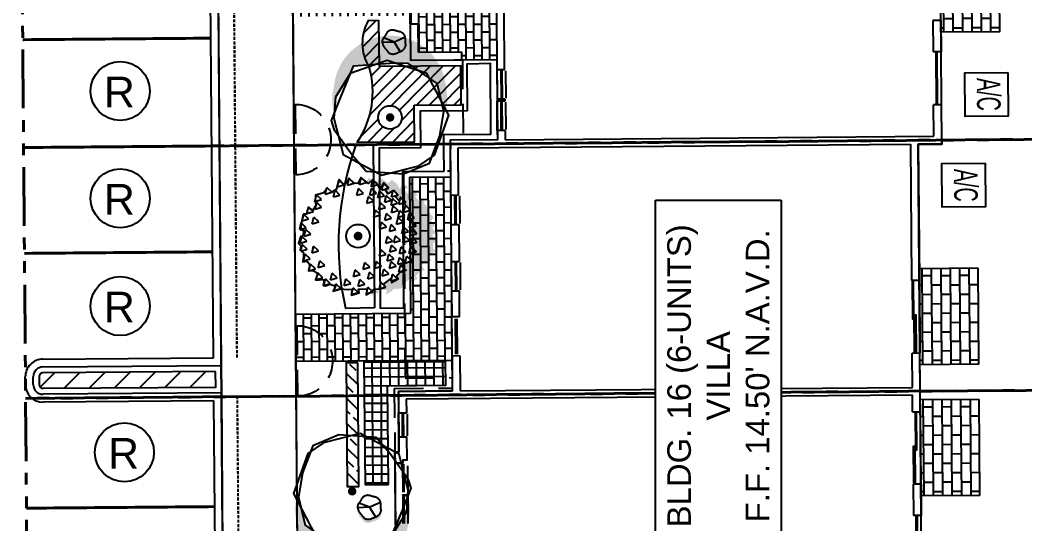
# Model space of a CAD drawing. Header units: feet. Extents: x 919634 to 928945, y 707022 to 708026.
# Drawn here: x 920832.8 to 920918.2, y 707384.3 to 707427.2 of the extents above; entities that cross this region are included whole.
import ezdxf
from ezdxf.enums import TextEntityAlignment as Align

# ---------------------------------------------------------------- set-up
doc = ezdxf.new("R2010")
doc.units = ezdxf.units.FT
doc.header["$LTSCALE"] = 20
doc.header["$MEASUREMENT"] = 0
for name, pattern in [('HIDDEN2', [0.1875, 0.125, -0.0625]), ('Site Plan$0$HIDDEN2', [0.1875, 0.125, -0.0625]), ('Site Plan$0$PHANTOM2', [1.25, 0.625, -0.125, 0.125, -0.125, 0.125, -0.125])]:
    doc.linetypes.add(name, pattern=pattern)
for name, color, linetype in [('-u-site-utility clear zone', 252, 'HIDDEN2'), ('-u-site-xref', 7, 'Continuous'), ('L-002', 15, 'Continuous'), ('LP-ANNO-LABL-SHRB', 2, 'Continuous'), ('LP-PATT-GRND', 251, 'Continuous'), ('Site Plan$0$-u-site-bldg ID', 7, 'Continuous'), ('Site Plan$0$-u-site-bldg_interior', 252, 'Continuous'), ('Site Plan$0$-u-site-fence', 4, 'Site Plan$0$FENCELINE1'), ('Site Plan$0$-u-site-parking_overhang', 252, 'Site Plan$0$HIDDEN2'), ('Site Plan$0$A-HVAC-EXT', 253, 'Continuous'), ('Site Plan$0$SP-BLDG-ROOF ABOVE', 4, 'Site Plan$0$HIDDEN2'), ('Site Plan$0$SP-LOT PAVERS', 254, 'Continuous'), ('Site Plan$0$SP-PARKING DESIGNATION', 254, 'Continuous'), ('x-Villa6-LP Block$0$L-002', 253, 'Continuous'), ('x-Villa6-LP Block$0$LK-SHRB-013M', 253, 'Continuous'), ('x-Villa6-LP Block$0$LK-SHRB-035M', 253, 'Continuous'), ('x-Villa6-LP Block$0$LK-SHRB-TRNK', 253, 'Continuous'), ('x-Villa6-LP Block$0$LK-TREE-013M', 253, 'Continuous'), ('x-Villa6-LP Block$0$LK-TREE-025M', 253, 'Continuous'), ('x-Villa6-LP Block$0$LK-TREE-050M', 253, 'Continuous'), ('x-Villa6-LP Block$0$LK-TREE-TRNK', 253, 'Continuous'), ('x-Villa6-LP Block$0$LP-PATT-SHAR', 253, 'Continuous'), ('x-Villa6-LP Block$0$LP-SHAR-BRDR-CONT', 253, 'Continuous'), ('x-Villa6-LP Block$0$LP-SHRB', 253, 'Continuous'), ('x-Villa6-LP Block$0$LP-TREE', 253, 'Continuous')]:
    doc.layers.add(name, color=color, linetype=linetype)
for name, color, linetype, lineweight in [('Site Plan$0$SP-CURB', 3, 'Continuous', 25), ('Site Plan$0$SP-LOT LINES', 252, 'Site Plan$0$PHANTOM2', 40), ('Site Plan$0$SP-PARKING-STRIPE', 252, 'Continuous', 25), ('Site Plan$0$SP-SIDEWALK', 2, 'Continuous', 25), ('SP-BUILDING-FOOTPRINT', 1, 'Continuous', 25)]:
    doc.layers.add(name, color=color, linetype=linetype, lineweight=lineweight)
for name, color, linetype, plot in [('x-Villa6-LP Block$0$LK-SHRB-SHAD', 253, 'Continuous', False), ('x-Villa6-LP Block$0$LK-TREE-SHAD', 253, 'Continuous', False), ('x-Villa6-LP Block$0$LK-TREE-SHAD-SM30', 253, 'Continuous', False), ('x-Villa6-LP Block$0$LK-TREE-SHAD-SM40', 253, 'Continuous', False), ('x-Villa6-LP Block$0$LK-TREE-SHAD-SM50', 253, 'Continuous', False)]:
    doc.layers.add(name, color=color, linetype=linetype, plot=plot)
doc.layers.get('-u-site-xref').off()
doc.styles.add('Site Plan$0$ARIAL', font='arial.ttf')
doc.linetypes.add('Site Plan$0$FENCELINE1', pattern='A,0.25,-0.1,[133,ltypeshp.shx,S=0.1,R=0,X=-0.1,Y=0],-0.1,1', length=1.45)

# ---------------------------------------------------------------- blocks, each defined once
blk = doc.blocks.new('Site Plan')
at = {"layer": 'Site Plan$0$SP-LOT PAVERS'}
h = blk.add_hatch(dxfattribs=at)
h.set_pattern_fill('AR-B816', color=256, scale=0.083333, angle=-89.53967)
h.set_pattern_definition([(270.4603, (920855.7554, 707459.38935), (0.666645, 0.005356), []), (0.4603, (920855.7554, 707459.38935), (0.661289, 0.672001), [0.666667, -0.666667])])
h.paths.add_polyline_path([(920865.896, 707431.573), (920865.891, 707432.187), (920866.558, 707432.192), (920866.538, 707434.596), (920873.205, 707434.65), (920873.292, 707423.817), (920870.292, 707423.793), (920870.286, 707424.459), (920866.62, 707424.43), (920866.601, 707426.836), (920865.934, 707426.831), (920865.928, 707427.573), (920856.012, 707427.491), (920855.98, 707431.491)])
h = blk.add_hatch(dxfattribs=at)
h.set_pattern_fill('AR-B816', color=256, scale=0.1, angle=-89.53967)
h.set_pattern_definition([(270.4603341, (204379.01366, 1624938.53556), (0.79997417985, 0.00642740737), []), (0.4603341, (204379.01366, 1624938.53556), (0.7935467725, 0.8064015872), [0.8, -0.8])])
h.paths.add_polyline_path([(920916.024, 707426.189), (920915.958, 707434.356), (920910.959, 707434.315), (920911.024, 707426.149)])
h = blk.add_hatch(dxfattribs=at)
h.set_pattern_fill('AR-B816', color=256, scale=0.083333, angle=-89.53967)
h.set_pattern_definition([(270.4603, (920855.8159, 707451.8585), (0.666645, 0.005356), []), (0.4603, (920855.8159, 707451.8585), (0.661289, 0.672001), [0.666667, -0.666667])])
h.paths.add_polyline_path([(920869.497, 707398.256), (920869.372, 707413.853), (920865.872, 707413.832), (920865.965, 707402.229), (920856.215, 707402.152), (920856.247, 707398.153)])
h = blk.add_hatch(dxfattribs=at)
h.set_pattern_fill('AR-B816', color=256, scale=0.1, angle=-89.53967)
h.set_pattern_definition([(270.4603341, (204377.2407, 1624910.2704), (0.79997417985, 0.00642740737), []), (0.4603341, (204377.2407, 1624910.2704), (0.7935467725, 0.8064015872), [0.8, -0.8])])
h.paths.add_polyline_path([(920914.251, 707397.924), (920914.185, 707406.09), (920909.186, 707406.05), (920909.251, 707397.884)])
h = blk.add_hatch(dxfattribs=at)
h.set_pattern_fill('AR-B816', color=256, scale=0.1, angle=-89.53967)
h.set_pattern_definition([(270.4603341, (204377.33036, 1624899.1102), (0.79997417985, 0.00642740737), []), (0.4603341, (204377.33036, 1624899.1102), (0.7935467725, 0.8064015872), [0.8, -0.8])])
h.paths.add_polyline_path([(920914.341, 707386.764), (920914.275, 707394.93), (920909.275, 707394.89), (920909.341, 707386.724)])
at = {"layer": 'Site Plan$0$-u-site-bldg_interior'}
for p, q in [((920911.016, 707427.149, 0), (920910.967, 707433.315, 0)), ((920911.016, 707427.149, 0), (920910.967, 707433.315, 0)), ((920865.934, 707426.86, 0), (920865.891, 707432.216, 0)), ((920873.259, 707427.874, 0), (920873.299, 707422.962, 0)), ((920873.965, 707422.968, 0), (920873.926, 707427.88, 0)), ((920911.016, 707427.149, 0), (920910.35, 707427.144, 0)), ((920910.35, 707427.144, 0), (920910.371, 707424.477, 0)), ((920911.016, 707427.149, 0), (920911.038, 707424.482, 0)), ((920865.934, 707426.86, 0), (920866.6, 707426.865, 0)), ((920865.934, 707426.86, 0), (920865.958, 707423.787, 0)), ((920866.6, 707426.865, 0), (920866.62, 707424.459, 0)), ((920865.958, 707423.787, 0), (920870.292, 707423.822, 0)), ((920866.62, 707424.459, 0), (920870.286, 707424.488, 0)), ((920870.286, 707424.488, 0), (920870.292, 707423.822, 0)), ((920870.292, 707423.822, 0), (920873.292, 707423.846, 0)), ((920911.038, 707424.482, 0), (920910.371, 707424.477, 0)), ((920910.651, 707420.063, 0), (920910.616, 707424.396, 0)), ((920910.744, 707420.063, 0), (920910.709, 707424.396, 0)), ((920873.965, 707422.968, 0), (920873.299, 707422.962, 0)), ((920873.299, 707422.962, 0), (920873.319, 707420.462, 0)), ((920873.636, 707422.882, 0), (920873.655, 707420.548, 0)), ((920873.729, 707422.882, 0), (920873.747, 707420.549, 0)), ((920874.049, 707422.885, 0), (920874.068, 707420.552, 0)), ((920873.985, 707420.468, 0), (920873.319, 707420.462, 0)), ((920873.319, 707420.462, 0), (920873.32, 707420.296, 0)), ((920873.987, 707420.301, 0), (920873.32, 707420.296, 0)), ((920873.34, 707417.796, 0), (920873.32, 707420.296, 0)), ((920873.985, 707420.468, 0), (920873.987, 707420.301, 0)), ((920873.676, 707417.882, 0), (920873.658, 707420.215, 0)), ((920873.769, 707417.883, 0), (920873.75, 707420.216, 0)), ((920874.089, 707417.885, 0), (920874.071, 707420.218, 0)), ((920911.074, 707419.983, 0), (920910.407, 707419.977, 0)), ((920910.429, 707417.311, 0), (920910.407, 707419.977, 0)), ((920911.098, 707416.983, 0), (920911.074, 707419.983, 0)), ((920874.007, 707417.801, 0), (920873.34, 707417.796, 0)), ((920873.34, 707417.796, 0), (920873.346, 707417.013, 0)), ((920874.007, 707417.801, 0), (920874.013, 707417.018, 0)), ((920873.346, 707417.013, 0), (920869.347, 707416.981, 0)), ((920869.347, 707416.981, 0), (920869.352, 707416.254, 0)), ((920874.013, 707417.018, 0), (920910.429, 707417.311, 0)), ((920911.098, 707416.983, 0), (920911.101, 707416.649, 0)), ((920869.384, 707412.373, 0), (920869.352, 707416.316, 0)), ((920870.019, 707416.319, 0), (920908.434, 707416.628, 0)), ((920870.051, 707412.316, 0), (920870.019, 707416.319, 0)), ((920908.434, 707416.628, 0), (920908.527, 707405.045, 0)), ((920911.101, 707416.649, 0), (920909.101, 707416.633, 0)), ((920909.101, 707416.633, 0), (920909.194, 707405.05, 0)), ((920869.384, 707412.311, 0), (920870.051, 707412.316, 0)), ((920869.384, 707412.311, 0), (920869.404, 707409.811, 0)), ((920869.714, 707412.23, 0), (920869.733, 707409.897, 0)), ((920869.807, 707412.231, 0), (920869.825, 707409.897, 0)), ((920870.135, 707412.233, 0), (920870.153, 707409.9, 0)), ((920869.404, 707409.811, 0), (920870.071, 707409.816, 0)), ((920869.404, 707409.811, 0), (920869.429, 707406.667, 0)), ((920870.071, 707409.816, 0), (920870.096, 707406.672, 0)), ((920869.429, 707406.667, 0), (920870.096, 707406.672, 0)), ((920869.429, 707406.667, 0), (920869.449, 707404.167, 0)), ((920869.759, 707406.586, 0), (920869.778, 707404.253, 0)), ((920869.852, 707406.587, 0), (920869.871, 707404.254, 0)), ((920870.18, 707406.59, 0), (920870.199, 707404.256, 0)), ((920909.194, 707405.05, 0), (920908.527, 707405.045, 0)), ((920909.194, 707405.05, 0), (920909.243, 707398.884, 0)), ((920909.194, 707405.05, 0), (920909.243, 707398.884, 0)), ((920869.449, 707404.167, 0), (920870.116, 707404.172, 0)), ((920869.449, 707404.167, 0), (920869.467, 707401.957, 0)), ((920870.134, 707401.963, 0), (920870.116, 707404.172, 0)), ((920870.134, 707401.963, 0), (920869.467, 707401.957, 0)), ((920869.494, 707398.624, 0), (920869.467, 707401.957, 0)), ((920869.826, 707398.793, 0), (920869.802, 707401.793, 0)), ((920869.951, 707398.794, 0), (920869.927, 707401.794, 0)), ((920870.161, 707398.629, 0), (920869.494, 707398.624, 0)), ((920869.494, 707398.624, 0), (920869.518, 707395.648, 0)), ((920870.161, 707398.629, 0), (920870.185, 707395.653, 0)), ((920908.577, 707398.878, 0), (920909.243, 707398.884, 0)), ((920908.6, 707395.962, 0), (920908.577, 707398.878, 0)), ((920909.267, 707395.967, 0), (920909.243, 707398.884, 0)), ((920864.935, 707395.617, 0), (920869.518, 707395.654, 0)), ((920864.94, 707394.951, 0), (920864.935, 707395.617, 0)), ((920870.185, 707395.653, 0), (920908.6, 707395.962, 0)), ((920909.272, 707395.303, 0), (920909.267, 707395.97, 0)), ((920864.94, 707394.951, 0), (920864.949, 707393.792, 0)), ((920908.605, 707395.301, 0), (920865.607, 707394.956, 0)), ((920865.607, 707394.956, 0), (920865.616, 707393.798, 0)), ((920908.617, 707393.885, 0), (920908.605, 707395.301, 0)), ((920909.283, 707393.89, 0), (920909.272, 707395.307, 0)), ((920864.949, 707393.792, 0), (920865.616, 707393.798, 0)), ((920908.617, 707393.885, 0), (920909.283, 707393.89, 0)), ((920909.333, 707387.724, 0), (920909.283, 707393.89, 0)), ((920909.333, 707387.724, 0), (920909.283, 707393.89, 0)), ((920864.966, 707391.755, 0), (920864.949, 707393.792, 0)), ((920865.294, 707391.841, 0), (920865.279, 707393.712, 0)), ((920865.387, 707391.842, 0), (920865.372, 707393.712, 0)), ((920865.715, 707391.844, 0), (920865.7, 707393.715, 0)), ((920864.65, 707389.521, 0), (920865.313, 707389.526, 0)), ((920864.692, 707384.291, 0), (920864.65, 707389.521, 0)), ((920865.333, 707387.06, 0), (920865.314, 707389.443, 0)), ((920865.425, 707387.061, 0), (920865.406, 707389.443, 0)), ((920865.755, 707386.914, 0), (920865.736, 707389.296, 0)), ((920909.333, 707387.724, 0), (920908.666, 707387.718, 0)), ((920908.666, 707387.718, 0), (920908.688, 707385.052, 0)), ((920865.286, 707386.827, 0), (920865.672, 707386.83, 0)), ((920865.286, 707386.827, 0), (920865.287, 707386.767, 0)), ((920865.287, 707386.767, 0), (920865.672, 707386.77, 0)), ((920865.354, 707384.392, 0), (920865.336, 707386.684, 0)), ((920865.447, 707384.392, 0), (920865.428, 707386.684, 0)), ((920865.672, 707386.83, 0), (920865.672, 707386.77, 0)), ((920865.775, 707384.395, 0), (920865.756, 707386.687, 0)), ((920909.354, 707385.057, 0), (920908.688, 707385.052, 0)), ((920908.968, 707380.637, 0), (920908.933, 707384.97, 0)), ((920909.061, 707380.638, 0), (920909.026, 707384.971, 0))]:
    blk.add_line(p, q, dxfattribs=at)
at = {"layer": 'Site Plan$0$-u-site-bldg_interior', "ltscale": 0.25}
blk.add_line((920909.333, 707387.724, 0), (920909.354, 707385.057, 0), dxfattribs=at)
at = {"layer": 'Site Plan$0$-u-site-bldg_interior', "elevation": 0}
for points in [[(920908.573, 707404.962), (920908.599, 707401.793), (920908.724, 707401.794), (920908.698, 707404.963)], [(920908.788, 707398.964), (920908.763, 707402.127), (920908.888, 707402.128), (920908.913, 707398.965)], [(920908.83, 707393.803), (920908.855, 707390.639), (920908.98, 707390.64), (920908.955, 707393.804)], [(920864.65, 707389.521), (920864.643, 707390.437), (920864.976, 707390.439), (920864.966, 707391.755), (920865.632, 707391.76), (920865.648, 707389.778), (920865.311, 707389.775), (920865.313, 707389.526)], [(920908.711, 707387.802), (920908.686, 707390.971), (920908.811, 707390.972), (920908.836, 707387.803)]]:
    blk.add_lwpolyline(points, close=True, dxfattribs=at)
blk.add_lwpolyline([(920864.976, 707390.439), (920864.643, 707390.437), (920864.65, 707389.521)], dxfattribs=at)
at = {"layer": 'Site Plan$0$-u-site-fence', "ltscale": 0.15}
for p, q in [((920911.098, 707416.983, 0), (920923.097, 707417.079, 0)), ((920909.269, 707395.634, 0), (920923.269, 707395.746, 0)), ((920909.269, 707395.634, 0), (920923.269, 707395.746, 0))]:
    blk.add_line(p, q, dxfattribs=at)
at = {"layer": 'Site Plan$0$-u-site-parking_overhang', "ltscale": 0.1, "extrusion": (-7.49364e-08, -6.10335e-10, 1), "elevation": -0.069}
for points in [[(920851.233, 707398.502), (920850.779, 707453.5)], [(920851.717, 707339.837), (920851.26, 707395.168)]]:
    blk.add_lwpolyline(points, dxfattribs=at)
at = {"layer": 'Site Plan$0$-u-site-parking_overhang', "ltscale": 0.1, "elevation": 0}
for points in [[(920851.244, 707398.501), (920850.802, 707453.499)], [(920851.715, 707339.836), (920851.27, 707395.168)]]:
    blk.add_lwpolyline(points, dxfattribs=at)
at = {"layer": 'Site Plan$0$A-HVAC-EXT', "elevation": 0}
for points in [[(920916.718, 707422.74), (920916.748, 707419.028), (920913.082, 707418.999), (920913.052, 707422.71)], [(920914.78, 707415.012), (920914.81, 707411.301), (920911.144, 707411.271), (920911.114, 707414.983)]]:
    blk.add_lwpolyline(points, close=True, dxfattribs=at)
at = {"layer": 'Site Plan$0$SP-BLDG-ROOF ABOVE'}
for p, q in [((920870.376, 707423.822, 0), (920870.431, 707416.989, 0)), ((920865.368, 707414.328, 0), (920869.368, 707414.36, 0)), ((920865.368, 707414.328, 0), (920865.509, 707396.753, 0)), ((920865.509, 707396.753, 0), (920869.509, 707396.786, 0)), ((920864.581, 707395.859, 0), (920869.516, 707395.899, 0)), ((920864.581, 707395.859, 0), (920864.643, 707390.437, 0))]:
    blk.add_line(p, q, dxfattribs=at)
at = {"layer": 'Site Plan$0$SP-CURB'}
for p, q in [((920849.908, 707397.821), (920849.443, 707454.159)), ((920849.233, 707398.485), (920848.779, 707453.483)), ((920834.733, 707398.365), (920849.233, 707398.485)), ((920834.739, 707397.695), (920849.908, 707397.821)), ((920833.251, 707396.186), (920833.246, 707396.853)), ((920833.921, 707396.192), (920833.916, 707396.859)), ((920849.928, 707395.494), (920834.758, 707395.369)), ((920849.263, 707394.818), (920834.764, 707394.699)), ((920849.717, 707339.82), (920849.263, 707394.818)), ((920850.393, 707339.156), (920849.928, 707395.494))]:
    blk.add_line(p, q, dxfattribs=at)
for centre, major_axis, start_param, end_param in [((920834.746, 707396.865), (-0.012, 1.5), 0.00011, 1.570907), ((920834.746, 707396.865), (-0.007, 0.83), 0.00011, 1.570907), ((920834.751, 707396.199), (-0.012, 1.5), 1.570907, 3.141703), ((920834.751, 707396.199), (-0.007, 0.83), 1.570907, 3.141703)]:
    blk.add_ellipse(centre, major_axis=major_axis, ratio=1, start_param=start_param, end_param=end_param, dxfattribs=at)
at = {"layer": 'Site Plan$0$SP-LOT LINES', "ltscale": 0.4}
for p, q in [((920833.716, 707339.692, 0), (920832.802, 707453.355, 0)), ((920833.1, 707416.356, 0), (920923.097, 707417.079, 0)), ((920923.097, 707417.079, 0), (920833.1, 707416.356, 0)), ((920923.269, 707395.746, 0), (920833.271, 707395.023, 0)), ((920833.271, 707395.023, 0), (920923.269, 707395.746, 0))]:
    blk.add_line(p, q, dxfattribs=at)
at = {"layer": 'Site Plan$0$SP-PARKING DESIGNATION'}
for centre in [(920841.306, 707421.155), (920841.306, 707412.03), (920841.306, 707402.869), (920841.661, 707390.433)]:
    blk.add_circle(centre, 2.511, dxfattribs=at)
at = {"layer": 'Site Plan$0$SP-PARKING-STRIPE', "extrusion": (-7.49364e-08, -6.10335e-10, 1), "const_width": 0.25, "elevation": -0.069}
for points in [[(920833.009, 707425.519), (920849.009, 707425.651)], [(920833.085, 707416.352), (920849.084, 707416.484)], [(920833.159, 707407.353), (920849.159, 707407.485)], [(920833.338, 707385.687), (920849.337, 707385.819)]]:
    blk.add_lwpolyline(points, dxfattribs=at)
at = {"layer": 'Site Plan$0$SP-SIDEWALK'}
for p, q in [((920856.78, 707332.186), (920855.646, 707469.555)), ((920916.024, 707426.189, 0), (920915.958, 707434.356, 0)), ((920916.024, 707426.189, 0), (920911.024, 707426.149, 0)), ((920865.872, 707413.832, 0), (920869.372, 707413.86, 0)), ((920865.872, 707413.832, 0), (920865.965, 707402.229, 0)), ((920914.185, 707406.09, 0), (920909.186, 707406.05, 0)), ((920914.251, 707397.924, 0), (920914.185, 707406.09, 0)), ((920865.965, 707402.229, 0), (920856.228, 707402.153, 0)), ((920869.497, 707398.256, 0), (920856.259, 707398.153, 0)), ((920849.928, 707395.494), (920849.908, 707397.821)), ((920914.251, 707397.924, 0), (920909.251, 707397.884, 0)), ((920914.275, 707394.93, 0), (920909.275, 707394.89, 0)), ((920914.341, 707386.764, 0), (920914.275, 707394.93, 0)), ((920914.341, 707386.764, 0), (920909.341, 707386.724, 0))]:
    blk.add_line(p, q, dxfattribs=at)
at = {"layer": 'Site Plan$0$SP-SIDEWALK', "elevation": 0}
blk.add_lwpolyline([(920856.715, 707339.877), (920855.802, 707453.54)], dxfattribs=at)
at = {"layer": 'Site Plan$0$A-HVAC-EXT', "style": 'Site Plan$0$ARIAL', "width": 0.6}
for p in [(920914.074, 707422.26, 0), (920912.136, 707414.533, 0)]:
    blk.add_text('A/C', height=2, rotation=270.46033, dxfattribs=at).set_placement(p)
at = {"layer": 'Site Plan$0$SP-PARKING DESIGNATION', "style": 'Site Plan$0$ARIAL'}
for p in [(920841.237, 707419.776, 0), (920841.237, 707410.651, 0), (920841.237, 707401.49, 0), (920841.593, 707389.054, 0)]:
    blk.add_text('R', height=2.6, dxfattribs=at).set_placement(p, align=Align.CENTER)
at = {"layer": 'Site Plan$0$-u-site-bldg ID', "insert": (920887.782, 707396.944), "char_height": 2, "width": 27.88033, "attachment_point": 2, "rotation": 90, "style": 'Site Plan$0$ARIAL', "bg_fill": 19, "box_fill_scale": 1.5, "bg_fill_color": 256, "bg_fill_transparency": 0}
blk.add_mtext("BLDG. 16 (6-UNITS)\\PVILLA\\PF.F. 14.50' N.A.V.D.", dxfattribs=at)
blk = doc.blocks.new('x-Villa6-LP Block$0$TREE-EVGR-001')
at = {"layer": 'x-Villa6-LP Block$0$LK-TREE-SHAD'}
blk.add_hatch(color=256, dxfattribs=at).paths.add_polyline_path([(0.109, -0.4758), (0.1079, -0.5039), (0.1722, -0.4845), (0.1683, -0.4622), (0.2405, -0.4622), (0.2327, -0.5), (0.2814, -0.4728), (0.297, -0.4533), (0.3476, -0.4513), (0.3963, -0.4359), (0.3769, -0.4143), (0.4451, -0.3637), (0.449, -0.3988), (0.5055, -0.3656), (0.4899, -0.3462), (0.5191, -0.3111), (0.5673, -0.2935), (0.5386, -0.2546), (0.562, -0.2351), (0.6244, -0.2118), (0.6068, -0.1884), (0.6166, -0.1514), (0.6614, -0.1358), (0.64, -0.1144), (0.6361, -0.0657), (0.6653, -0.054), (0.6419, -0.0287), (0.6322, 0.0083), (0.6653, 0.0181), (0.64, 0.0531), (0.6322, 0.0745), (0.6594, 0.0804), (0.6244, 0.1291), (0.6341, 0.1427), (0.6438, 0.1544), (0.601, 0.2089), (0.6127, 0.2187), (0.5601, 0.279), (0.5717, 0.2907), (0.5308, 0.3297), (0.5211, 0.2966), (0.4879, 0.3336), (0.5094, 0.3472), (0.4735, 0.3871), (0.4236, 0.3589), (0.4003, 0.3959), (0.4295, 0.4115), (0.3886, 0.4524), (0.3574, 0.3998), (0.334, 0.4446), (0.2931, 0.4777), (0.258, 0.4485), (0.1937, 0.4991), (0.1683, 0.4644), (0.1333, 0.4806), (0.0923, 0.4952), (0.0746, 0.4614), (0.091, 0.4485), (0.1261, 0.4777), (0.167, 0.4446), (0.1904, 0.3998), (0.2216, 0.4524), (0.2625, 0.4115), (0.2333, 0.3959), (0.2566, 0.3589), (0.3065, 0.3871), (0.3424, 0.3472), (0.3209, 0.3336), (0.3541, 0.2966), (0.3638, 0.3297), (0.4047, 0.2907), (0.3931, 0.279), (0.4457, 0.2187), (0.434, 0.2089), (0.4768, 0.1544), (0.4671, 0.1427), (0.4574, 0.1291), (0.4924, 0.0804), (0.4652, 0.0745), (0.473, 0.0531), (0.4983, 0.0181), (0.4652, 0.0083), (0.4749, -0.0287), (0.4983, -0.054), (0.4691, -0.0657), (0.473, -0.1144), (0.4944, -0.1358), (0.4496, -0.1514), (0.4398, -0.1884), (0.4574, -0.2118), (0.395, -0.2351), (0.3716, -0.2546), (0.4003, -0.2935), (0.3521, -0.3111), (0.3229, -0.3462), (0.3385, -0.3656), (0.282, -0.3988), (0.2781, -0.3637), (0.2099, -0.4143), (0.2293, -0.4359), (0.1806, -0.4513), (0.13, -0.4533), (0.1144, -0.4728)])
at = {"layer": 'x-Villa6-LP Block$0$LK-TREE-013M'}
for p, q in [((-0.1749, 0.4209), (-0.1609, 0.4775)), ((-0.1749, 0.4209), (-0.1189, 0.4371)), ((-0.1189, 0.4371), (-0.1609, 0.4775)), ((-0.0858, 0.4354), (-0.0718, 0.4921)), ((-0.0858, 0.4354), (-0.0297, 0.4516)), ((-0.0297, 0.4516), (-0.0718, 0.4921)), ((0.0161, 0.4409), (0.0301, 0.4975)), ((0.0161, 0.4409), (0.0721, 0.4571)), ((0.0721, 0.4571), (0.0301, 0.4975)), ((0.1143, 0.4227), (0.1284, 0.4793)), ((0.1143, 0.4227), (0.1704, 0.4389)), ((0.1704, 0.4389), (0.1284, 0.4793)), ((0.2053, 0.3918), (0.2193, 0.4484)), ((0.2614, 0.408), (0.2193, 0.4484)), ((-0.366, 0.2991), (-0.352, 0.3557)), ((-0.3099, 0.3152), (-0.352, 0.3557)), ((-0.2768, 0.3609), (-0.2628, 0.4175)), ((-0.2768, 0.3609), (-0.2208, 0.3771)), ((-0.2208, 0.3771), (-0.2628, 0.4175)), ((-0.2077, 0.3354), (-0.1937, 0.3921)), ((-0.2077, 0.3354), (-0.1516, 0.3516)), ((-0.1516, 0.3516), (-0.1937, 0.3921)), ((-0.0076, 0.3482), (0.0065, 0.4048)), ((-0.0076, 0.3482), (0.0485, 0.3643)), ((0.0485, 0.3643), (0.0065, 0.4048)), ((0.1034, 0.3482), (0.1174, 0.4048)), ((0.1034, 0.3482), (0.1595, 0.3643)), ((0.1595, 0.3643), (0.1174, 0.4048)), ((0.1702, 0.3272), (0.1842, 0.3838)), ((0.1702, 0.3272), (0.2262, 0.3433)), ((0.2262, 0.3433), (0.1842, 0.3838)), ((0.2053, 0.3918), (0.2614, 0.408)), ((0.229, 0.2882), (0.243, 0.3448)), ((0.285, 0.3043), (0.243, 0.3448)), ((0.2872, 0.3336), (0.3012, 0.3902)), ((0.2872, 0.3336), (0.3432, 0.3498)), ((0.3432, 0.3498), (0.3012, 0.3902)), ((-0.366, 0.2991), (-0.3099, 0.3152)), ((-0.3648, 0.2323), (-0.3507, 0.2889)), ((-0.3087, 0.2485), (-0.3507, 0.2889)), ((0.0779, 0.2809), (0.092, 0.3375)), ((0.0779, 0.2809), (0.134, 0.297)), ((0.134, 0.297), (0.092, 0.3375)), ((0.1798, 0.2263), (0.1939, 0.283)), ((0.2359, 0.2425), (0.1939, 0.283)), ((0.229, 0.2882), (0.285, 0.3043)), ((0.2824, 0.2625), (0.2964, 0.3191)), ((0.2824, 0.2625), (0.3384, 0.2786)), ((0.3384, 0.2786), (0.2964, 0.3191)), ((0.349, 0.27), (0.3631, 0.3266)), ((0.349, 0.27), (0.4051, 0.2861)), ((0.4051, 0.2861), (0.3631, 0.3266)), ((0.3909, 0.2027), (0.4049, 0.2593)), ((0.4469, 0.2189), (0.4049, 0.2593)), ((-0.4769, 0.1331), (-0.4629, 0.1898)), ((-0.4209, 0.1493), (-0.4629, 0.1898)), ((-0.4351, 0.1972), (-0.4211, 0.2539)), ((-0.4351, 0.1972), (-0.3791, 0.2134)), ((-0.3791, 0.2134), (-0.4211, 0.2539)), ((-0.3648, 0.2323), (-0.3087, 0.2485)), ((0.1362, 0.1645), (0.1502, 0.2211)), ((0.1362, 0.1645), (0.1922, 0.1807)), ((0.1922, 0.1807), (0.1502, 0.2211)), ((0.1798, 0.2263), (0.2359, 0.2425)), ((0.229, 0.1336), (0.243, 0.1902)), ((0.285, 0.1498), (0.243, 0.1902)), ((0.2872, 0.1991), (0.3012, 0.2557)), ((0.2872, 0.1991), (0.3432, 0.2152)), ((0.3432, 0.2152), (0.3012, 0.2557)), ((0.3428, 0.159), (0.3568, 0.2156)), ((0.3428, 0.159), (0.3988, 0.1752)), ((0.3988, 0.1752), (0.3568, 0.2156)), ((0.3909, 0.2027), (0.4469, 0.2189)), ((0.4236, 0.1354), (0.4377, 0.192)), ((0.4797, 0.1516), (0.4377, 0.192)), ((-0.497, 0.0591), (-0.4829, 0.1157)), ((-0.4409, 0.0752), (-0.4829, 0.1157)), ((-0.4769, 0.1331), (-0.4209, 0.1493)), ((-0.3896, 0.1081), (-0.3756, 0.1648)), ((-0.3896, 0.1081), (-0.3336, 0.1243)), ((-0.3336, 0.1243), (-0.3756, 0.1648)), ((0.1853, 0.0609), (0.1993, 0.1175)), ((0.2413, 0.077), (0.1993, 0.1175)), ((0.229, 0.1336), (0.285, 0.1498)), ((0.2672, 0.0391), (0.2812, 0.0957)), ((0.3232, 0.0552), (0.2812, 0.0957)), ((0.329, 0.1009), (0.3431, 0.1575)), ((0.329, 0.1009), (0.3851, 0.117)), ((0.3851, 0.117), (0.3431, 0.1575)), ((0.4236, 0.1354), (0.4797, 0.1516)), ((0.4382, 0.07), (0.4522, 0.1266)), ((0.4382, 0.07), (0.4942, 0.0861)), ((0.4942, 0.0861), (0.4522, 0.1266)), ((-0.497, 0.0591), (-0.4409, 0.0752)), ((-0.4933, -0.0555), (-0.4793, 0.0011)), ((-0.4373, -0.0393), (-0.4793, 0.0011)), ((-0.4597, 0.0038), (-0.4457, 0.0604)), ((-0.4597, 0.0038), (-0.4036, 0.0199)), ((-0.4036, 0.0199), (-0.4457, 0.0604)), ((0.1853, 0.0609), (0.2413, 0.077)), ((0.2672, 0.0391), (0.3232, 0.0552)), ((0.3054, -0.0555), (0.3194, 0.0011)), ((0.3614, -0.0393), (0.3194, 0.0011)), ((0.3727, 0.0191), (0.3867, 0.0757)), ((0.3727, 0.0191), (0.4287, 0.0352)), ((0.4287, 0.0352), (0.3867, 0.0757)), ((0.4418, 0.0009), (0.4559, 0.0575)), ((0.4418, 0.0009), (0.4979, 0.017)), ((0.4979, 0.017), (0.4559, 0.0575)), ((-0.4933, -0.0555), (-0.4373, -0.0393)), ((-0.4899, -0.1256), (-0.4759, -0.0689)), ((-0.4338, -0.1094), (-0.4759, -0.0689)), ((-0.3933, -0.1391), (-0.3792, -0.0825)), ((-0.3372, -0.123), (-0.3792, -0.0825)), ((0.2362, -0.061), (0.2503, -0.0043)), ((0.2362, -0.061), (0.2923, -0.0448)), ((0.2923, -0.0448), (0.2503, -0.0043)), ((0.2708, -0.1355), (0.2848, -0.0789)), ((0.3269, -0.1193), (0.2848, -0.0789)), ((0.3054, -0.0555), (0.3614, -0.0393)), ((0.3818, -0.0573), (0.3958, -0.0007)), ((0.3818, -0.0573), (0.4378, -0.0412)), ((0.4378, -0.0412), (0.3958, -0.0007)), ((0.4455, -0.0719), (0.4595, -0.0152)), ((0.4455, -0.0719), (0.5015, -0.0557)), ((0.5015, -0.0557), (0.4595, -0.0152)), ((-0.4899, -0.1256), (-0.4338, -0.1094)), ((-0.466, -0.2064), (-0.452, -0.1498)), ((-0.41, -0.1903), (-0.452, -0.1498)), ((-0.3933, -0.1391), (-0.3372, -0.123)), ((0.1817, -0.1737), (0.1957, -0.1171)), ((0.1817, -0.1737), (0.2377, -0.1575)), ((0.2377, -0.1575), (0.1957, -0.1171)), ((0.2471, -0.2119), (0.2612, -0.1553)), ((0.3032, -0.1957), (0.2612, -0.1553)), ((0.2708, -0.1355), (0.3269, -0.1193)), ((0.3509, -0.1519), (0.3649, -0.0953)), ((0.3509, -0.1519), (0.4069, -0.1357)), ((0.4069, -0.1357), (0.3649, -0.0953)), ((0.4327, -0.1501), (0.4468, -0.0934)), ((0.4327, -0.1501), (0.4888, -0.1339)), ((0.4888, -0.1339), (0.4468, -0.0934)), ((-0.466, -0.2064), (-0.41, -0.1903)), ((-0.4206, -0.2937), (-0.4065, -0.2371)), ((-0.3645, -0.2775), (-0.4065, -0.2371)), ((-0.3423, -0.2646), (-0.3283, -0.208)), ((-0.3423, -0.2646), (-0.2863, -0.2484)), ((-0.2863, -0.2484), (-0.3283, -0.208)), ((0.0416, -0.281), (0.0556, -0.2244)), ((0.0976, -0.2648), (0.0556, -0.2244)), ((0.1416, -0.2737), (0.1557, -0.2171)), ((0.1977, -0.2575), (0.1557, -0.2171)), ((0.2471, -0.2119), (0.3032, -0.1957)), ((0.2653, -0.2755), (0.2794, -0.2189)), ((0.3214, -0.2594), (0.2794, -0.2189)), ((0.3363, -0.2428), (0.3503, -0.1862)), ((0.3363, -0.2428), (0.3923, -0.2266)), ((0.3454, -0.3064), (0.3594, -0.2498)), ((0.3923, -0.2266), (0.3503, -0.1862)), ((0.4014, -0.2903), (0.3594, -0.2498)), ((0.4, -0.2319), (0.414, -0.1753)), ((0.4, -0.2319), (0.456, -0.2157)), ((0.456, -0.2157), (0.414, -0.1753)), ((-0.4206, -0.2937), (-0.3645, -0.2775)), ((-0.3605, -0.3683), (-0.3465, -0.3116)), ((-0.3045, -0.3521), (-0.3465, -0.3116)), ((-0.2368, -0.3719), (-0.2228, -0.3153)), ((-0.1808, -0.3557), (-0.2228, -0.3153)), ((-0.0403, -0.3428), (-0.0263, -0.2862)), ((-0.0403, -0.3428), (0.0157, -0.3266)), ((0.0157, -0.3266), (-0.0263, -0.2862)), ((0.0416, -0.281), (0.0976, -0.2648)), ((0.0798, -0.3646), (0.0938, -0.308)), ((0.1358, -0.3485), (0.0938, -0.308)), ((0.1416, -0.2737), (0.1977, -0.2575)), ((0.2035, -0.341), (0.2175, -0.2844)), ((0.2035, -0.341), (0.2595, -0.3248)), ((0.2595, -0.3248), (0.2175, -0.2844)), ((0.2653, -0.2755), (0.3214, -0.2594)), ((0.2781, -0.3846), (0.2921, -0.328)), ((0.3341, -0.3685), (0.2921, -0.328)), ((0.3454, -0.3064), (0.4014, -0.2903)), ((-0.3605, -0.3683), (-0.3045, -0.3521)), ((-0.2957, -0.4188), (-0.2817, -0.3621)), ((-0.2957, -0.4188), (-0.2397, -0.4026)), ((-0.2397, -0.4026), (-0.2817, -0.3621)), ((-0.2368, -0.3719), (-0.1808, -0.3557)), ((-0.2077, -0.461), (-0.1937, -0.4044)), ((-0.1516, -0.4448), (-0.1937, -0.4044)), ((-0.1222, -0.421), (-0.1082, -0.3644)), ((-0.1222, -0.421), (-0.0661, -0.4048)), ((-0.0661, -0.4048), (-0.1082, -0.3644)), ((-0.0021, -0.4264), (0.0119, -0.3698)), ((-0.0021, -0.4264), (0.0539, -0.4103)), ((0.0539, -0.4103), (0.0119, -0.3698)), ((0.0798, -0.3646), (0.1358, -0.3485)), ((0.178, -0.4519), (0.192, -0.3953)), ((0.2341, -0.4357), (0.192, -0.3953)), ((0.2781, -0.3846), (0.3341, -0.3685)), ((-0.2077, -0.461), (-0.1516, -0.4448)), ((-0.0585, -0.4974), (-0.0445, -0.4407)), ((-0.0585, -0.4974), (-0.0025, -0.4812)), ((-0.0025, -0.4812), (-0.0445, -0.4407)), ((0.067, -0.4919), (0.0811, -0.4353)), ((0.067, -0.4919), (0.1231, -0.4757)), ((0.1231, -0.4757), (0.0811, -0.4353)), ((0.178, -0.4519), (0.2341, -0.4357))]:
    blk.add_line(p, q, dxfattribs=at)
at = {"layer": 'x-Villa6-LP Block$0$LK-TREE-050M'}
for points in [[(0.3015, 0.3842), (0.2566, 0.3589), (0.2333, 0.3959), (0.2625, 0.4115), (0.2216, 0.4524), (0.1904, 0.3998), (0.167, 0.4446), (0.1261, 0.4777), (0.091, 0.4485), (0.0267, 0.4991), (0.0013, 0.4485), (-0.0337, 0.4524), (-0.0747, 0.4952), (-0.0961, 0.4543), (-0.1214, 0.4446), (-0.1585, 0.4835), (-0.1838, 0.3979), (-0.2208, 0.3764), (-0.2578, 0.4115), (-0.2988, 0.3686), (-0.3592, 0.3531), (-0.3631, 0.2927), (-0.3553, 0.2693), (-0.3845, 0.2206), (-0.4235, 0.2479), (-0.4371, 0.1914), (-0.4644, 0.1914), (-0.4839, 0.1096), (-0.4917, 0.057), (-0.4625, 0.0512), (-0.4703, 0.0064), (-0.4917, -0.0014), (-0.5092, -0.0599), (-0.4878, -0.0793), (-0.4936, -0.1163), (-0.4664, -0.1397), (-0.4664, -0.167), (-0.4722, -0.2157), (-0.4352, -0.2098), (-0.4118, -0.2429), (-0.4254, -0.2936), (-0.3865, -0.2916), (-0.3455, -0.3131), (-0.367, -0.3695), (-0.3358, -0.3695), (-0.291, -0.3676), (-0.3007, -0.4202), (-0.2812, -0.4221), (-0.2403, -0.4085), (-0.1955, -0.4241), (-0.215, -0.4669), (-0.1546, -0.4494), (-0.0941, -0.4533), (-0.0571, -0.4513), (-0.0591, -0.5039), (0.0052, -0.4845), (0.0013, -0.4513), (0.0735, -0.4513), (0.0657, -0.5), (0.1144, -0.4728), (0.13, -0.4533), (0.1806, -0.4513), (0.2235, -0.4377)], [(0.3989, -0.2916), (0.3716, -0.2546), (0.395, -0.2351), (0.4574, -0.2118), (0.4398, -0.1884), (0.4496, -0.1514), (0.4944, -0.1358), (0.473, -0.1144), (0.4691, -0.0657), (0.4983, -0.054), (0.4749, -0.0287), (0.4652, 0.0083), (0.4983, 0.0181), (0.473, 0.0531), (0.4652, 0.0745), (0.4924, 0.0804), (0.4574, 0.1291), (0.4671, 0.1427), (0.4768, 0.1544), (0.434, 0.2089), (0.4457, 0.2187), (0.3931, 0.279), (0.4047, 0.2907), (0.3638, 0.3297), (0.3541, 0.2966), (0.3209, 0.3336), (0.3424, 0.3472), (0.3073, 0.3862)], [(0.2274, -0.4338), (0.2099, -0.4143), (0.2781, -0.3637), (0.282, -0.3988), (0.3385, -0.3656), (0.3229, -0.3462), (0.3521, -0.3111), (0.4106, -0.2897)]]:
    blk.add_lwpolyline(points, dxfattribs=at)
at = {"layer": 'x-Villa6-LP Block$0$LK-TREE-TRNK', "const_width": 0.0375}
blk.add_lwpolyline([(-0.007, -0.0174, 1), (0.007, 0.0174, 1)], format="xyb", close=True, dxfattribs=at)
blk = doc.blocks.new('x-Villa6-LP Block$0$TREE-SIMP-007')
at = {"layer": 'x-Villa6-LP Block$0$LK-TREE-SHAD'}
blk.add_hatch(color=256, dxfattribs=at).paths.add_polyline_path([(0.0446, 0.4933), (0.1186, 0.5129), (0.2186, 0.5107), (0.362, 0.476), (0.4816, 0.4108), (0.5968, 0.2935), (0.6686, 0.0957), (0.6708, -0.0759), (0.6294, -0.2193), (0.5555, -0.3345), (0.436, -0.4301), (0.3012, -0.4952), (0.1533, -0.5126), (0.062, -0.4996), (0.1533, -0.4561), (0.3099, -0.4214), (0.349, -0.3475), (0.3903, -0.3388), (0.4186, -0.2628), (0.4968, -0.152), (0.4816, -0.0542), (0.5142, 0.0197), (0.4794, 0.124), (0.4599, 0.3326), (0.3925, 0.3565), (0.1838, 0.4868)])
at = {"layer": 'x-Villa6-LP Block$0$LK-TREE-SHAD-SM30'}
h = blk.add_hatch(color=256, dxfattribs=at)
edge = h.paths.add_edge_path()
edge.add_arc((0.2278, 0), 0.5, 268.95574, 451.04426)
edge.add_arc((0.2096, 0), 0.5, -88.95574, 88.95574, ccw=False)
at = {"layer": 'x-Villa6-LP Block$0$LK-TREE-SHAD-SM40'}
h = blk.add_hatch(color=256, dxfattribs=at)
edge = h.paths.add_edge_path()
edge.add_arc((0.2096, 0), 0.5, 271.04426, 448.95574)
edge.add_arc((0.2096, 0), 0.5, 88.95574, 91.39241)
edge.add_arc((0.1853, 0), 0.5, -88.60759, 88.60759, ccw=False)
edge.add_arc((0.2096, 0), 0.5, 268.60759, 271.04426)
at = {"layer": 'x-Villa6-LP Block$0$LK-TREE-SHAD-SM50'}
h = blk.add_hatch(color=256, dxfattribs=at)
edge = h.paths.add_edge_path()
edge.add_arc((0.1853, 0), 0.5, 271.39241, 448.60759)
edge.add_arc((0.1853, 0), 0.5, 88.60759, 95.2219)
edge.add_arc((0.1591, -0.0014), 0.4997, -86.06593, 92.21476, ccw=False)
edge.add_arc((0.1853, 0), 0.5, 270.92693, 271.39241)
at = {"layer": 'x-Villa6-LP Block$0$LK-TREE-025M'}
blk.add_lwpolyline([(-0.0996, 0.5009), (-0.3296, 0.3389), (-0.4764, 0.2162), (-0.5027, -0.1144), (-0.4085, -0.3466), (-0.1675, -0.4407), (0.0494, -0.4779), (0.2992, -0.421), (0.4811, -0.1626), (0.4811, -0.0028), (0.4592, 0.3235), (0.1787, 0.4418), (-0.0229, 0.525)], close=True, dxfattribs=at)
at = {"layer": 'x-Villa6-LP Block$0$LK-TREE-050M'}
blk.add_lwpolyline([(-0.0032, 0.4987), (-0.3274, 0.4199), (-0.5137, 0.0761), (-0.4326, -0.2524), (-0.3384, -0.3925), (0.0166, -0.5217), (0.3891, -0.3312), (0.5074, 0.0213), (0.3934, 0.352), (0.1831, 0.4834)], close=True, dxfattribs=at)
at = {"layer": 'x-Villa6-LP Block$0$LK-TREE-TRNK', "const_width": 0.0375}
blk.add_lwpolyline([(-0.0187, 0, 1), (0.0188, 0, 1)], format="xyb", close=True, dxfattribs=at)
blk = doc.blocks.new('x-Villa6-LP Block$0$SHRUB-LRG-121')
at = {"layer": 'x-Villa6-LP Block$0$LK-SHRB-SHAD'}
blk.add_hatch(color=256, dxfattribs=at).paths.add_polyline_path([(0.207, 0.499), (0.295, 0.508), (0.412, 0.491), (0.524, 0.398), (0.6, 0.292), (0.643, 0.158), (0.699, -0.002), (0.704, -0.11), (0.678, -0.216), (0.611, -0.291), (0.475, -0.393), (0.41, -0.458), (0.291, -0.516), (0.168, -0.546), (0.088, -0.542), (0.064, -0.531), (0.153, -0.508), (0.239, -0.458), (0.315, -0.391), (0.418, -0.317), (0.503, -0.222), (0.539, -0.136), (0.539, -0.008), (0.505, 0.102), (0.464, 0.184), (0.431, 0.277), (0.367, 0.385), (0.289, 0.456), (0.241, 0.484)])
at = {"layer": 'x-Villa6-LP Block$0$LK-SHRB-013M'}
for p, q in [((-0.21, 0.481), (0.003, 0.005)), ((0.003, 0.005), (-0.183, -0.49)), ((0.024, 0.012), (0.439, 0.254))]:
    blk.add_line(p, q, dxfattribs=at)
at = {"layer": 'x-Villa6-LP Block$0$LK-SHRB-035M'}
blk.add_line((0.003, -0.004), (0.025, -0.54), dxfattribs=at)
blk.add_lwpolyline([(0.366, -0.351), (0.382, -0.34), (0.398, -0.328), (0.416, -0.314), (0.433, -0.3), (0.451, -0.284), (0.467, -0.267), (0.483, -0.248), (0.497, -0.228), (0.509, -0.206), (0.519, -0.182), (0.527, -0.157), (0.534, -0.132), (0.538, -0.106), (0.54, -0.081), (0.541, -0.056), (0.539, -0.031), (0.536, -0.008), (0.532, 0.014), (0.526, 0.034), (0.519, 0.054), (0.511, 0.073), (0.504, 0.09), (0.496, 0.107), (0.489, 0.122), (0.483, 0.137), (0.477, 0.151), (0.471, 0.164), (0.466, 0.177), (0.461, 0.19), (0.456, 0.204), (0.451, 0.217), (0.446, 0.232), (0.441, 0.247), (0.435, 0.263), (0.429, 0.28), (0.421, 0.297), (0.413, 0.315), (0.403, 0.333), (0.391, 0.352), (0.378, 0.371), (0.362, 0.39), (0.345, 0.409), (0.326, 0.427), (0.305, 0.444), (0.284, 0.46), (0.262, 0.474), (0.239, 0.486), (0.215, 0.495), (0.192, 0.502), (0.168, 0.506), (0.145, 0.507), (0.122, 0.507), (0.1, 0.506), (0.079, 0.504), (0.059, 0.502), (0.04, 0.499), (0.022, 0.498), (0.006, 0.496), (-0.009, 0.495), (-0.024, 0.494), (-0.039, 0.494), (-0.055, 0.494), (-0.071, 0.493), (-0.088, 0.494), (-0.107, 0.494), (-0.126, 0.494), (-0.147, 0.493), (-0.169, 0.492), (-0.191, 0.489), (-0.214, 0.486), (-0.236, 0.48), (-0.259, 0.473), (-0.281, 0.464), (-0.302, 0.453), (-0.323, 0.44), (-0.342, 0.426), (-0.361, 0.41), (-0.378, 0.392), (-0.393, 0.374), (-0.407, 0.355), (-0.419, 0.335), (-0.429, 0.314), (-0.438, 0.293), (-0.445, 0.272), (-0.452, 0.252), (-0.457, 0.232), (-0.462, 0.213), (-0.466, 0.195), (-0.469, 0.178), (-0.473, 0.163), (-0.477, 0.148), (-0.481, 0.133), (-0.485, 0.118), (-0.489, 0.102), (-0.494, 0.086), (-0.5, 0.068), (-0.506, 0.048), (-0.513, 0.027), (-0.519, 0.004), (-0.525, -0.02), (-0.529, -0.045), (-0.532, -0.07), (-0.533, -0.097), (-0.531, -0.123), (-0.525, -0.15), (-0.517, -0.177), (-0.507, -0.203), (-0.495, -0.228), (-0.481, -0.252), (-0.466, -0.274), (-0.45, -0.295), (-0.434, -0.313), (-0.418, -0.328), (-0.402, -0.341), (-0.386, -0.352), (-0.371, -0.362), (-0.356, -0.37), (-0.342, -0.377), (-0.328, -0.384), (-0.315, -0.39), (-0.303, -0.397), (-0.291, -0.403), (-0.28, -0.411), (-0.268, -0.418), (-0.257, -0.427), (-0.245, -0.436), (-0.233, -0.446), (-0.219, -0.457), (-0.205, -0.469), (-0.19, -0.482), (-0.173, -0.495), (-0.155, -0.507), (-0.136, -0.519), (-0.114, -0.529), (-0.092, -0.537), (-0.067, -0.542), (-0.04, -0.545), (-0.013, -0.545), (0.016, -0.542), (0.045, -0.538), (0.073, -0.532), (0.101, -0.524), (0.127, -0.515), (0.151, -0.506), (0.172, -0.496), (0.191, -0.486), (0.208, -0.475), (0.224, -0.465), (0.237, -0.455), (0.25, -0.444), (0.261, -0.434), (0.272, -0.425), (0.283, -0.416), (0.293, -0.407), (0.304, -0.398), (0.314, -0.389), (0.326, -0.38), (0.338, -0.371), (0.351, -0.361)], close=True, dxfattribs=at)
at = {"layer": 'x-Villa6-LP Block$0$LK-SHRB-TRNK', "const_width": 0.0469}
blk.add_lwpolyline([(-0.023, 0, 1), (0.023, 0, 1)], format="xyb", close=True, dxfattribs=at)
blk = doc.blocks.new('x-Villa6-LP Block', base_point=(60.568, 154.949, 0))
at = {"layer": 'x-Villa6-LP Block$0$LP-PATT-SHAR'}
h = blk.add_hatch(dxfattribs=at)
h.set_pattern_fill('ANSI31', color=256, scale=6, angle=270)
h.set_pattern_definition([(315, (922360.8537, 708258.1526), (0.5303300859, 0.5303300859), [])])
edge = h.paths.add_edge_path()
edge.add_line((94.235, 165.201), (94.235, 169.201))
edge.add_line((94.235, 169.201), (90.901, 169.201))
edge.add_line((90.901, 169.201), (90.915, 162.28))
edge.add_line((90.915, 162.28), (87.03, 162.261))
edge.add_line((87.03, 162.261), (87.011, 161.352))
edge.add_arc((88.956, 164.742), 3.909, 240.15547, 300.53946)
edge.add_arc((93.018, 153.939), 7.721, 56.03867, 105.59602, ccw=False)
edge.add_line((97.332, 160.343), (97.355, 165.201))
edge.add_line((97.355, 165.201), (94.235, 165.201))
edge = h.paths.add_edge_path(flags=16)
edge.add_arc((95.255, 163.146), 1, 0, 360)
h = blk.add_hatch(dxfattribs=at)
h.set_pattern_fill('ANSI37', color=256, scale=6, angle=45)
h.set_pattern_definition([(90, (116.0633, 160.76345), (-0.75, -9e-19), []), (180, (116.0633, 160.76345), (-5e-17, -0.75), [])])
h.paths.add_polyline_path([(126.455, 162.784), (118.08, 162.766), (118.063, 167.701), (116.063, 167.701), (116.087, 160.763), (126.458, 160.784)])
h = blk.add_hatch(dxfattribs=at)
h.set_pattern_fill('ANSI33', color=256, scale=6)
h.set_pattern_definition([(45, (922374.735, 708258.2546), (-1.0606601718, 1.0606601718), []), (45, (922375.7956, 708258.2546), (-1.0606601718, 1.0606601718), [0.75, -0.375])])
h.paths.add_polyline_path([(116.09, 160.263), (116.084, 159.263), (126.62, 159.263), (126.62, 160.263)])
at = {"layer": 'x-Villa6-LP Block$0$L-002', "elevation": 0}
blk.add_lwpolyline([(111.446, 161.699), (111.477, 159.258, -0.140673), (97.568, 160.255), (97.568, 161.699)], format="xyb", close=True, dxfattribs=at)
at = {"layer": 'x-Villa6-LP Block$0$LP-PATT-SHAR', "elevation": 0}
blk.add_lwpolyline([(59.898, 148.62), (174.904, 148.62)], dxfattribs=at)
at = {"layer": 'x-Villa6-LP Block$0$LP-SHAR-BRDR-CONT'}
for points in [[(99.855, 167.7), (97.947, 167.696), (96.735, 167.701), (96.734, 171.701), (90.734, 171.701), (90.761, 169.701), (94.735, 169.701), (94.735, 165.701), (97.855, 165.701), (97.855, 162.202), (111.459, 162.196), (111.459, 164.198), (99.854, 164.201)], [(126.455, 162.784), (118.08, 162.766), (118.063, 167.701), (116.063, 167.701), (116.087, 160.763), (126.458, 160.784)]]:
    blk.add_lwpolyline(points, close=True, dxfattribs=at)
at = {"layer": 'x-Villa6-LP Block$0$LP-SHAR-BRDR-CONT', "elevation": 0}
blk.add_lwpolyline([(94.235, 165.201), (94.235, 169.201), (90.901, 169.201), (90.915, 162.28), (87.03, 162.261), (87.011, 161.352, 0.269746), (90.942, 161.376, -0.219669), (97.332, 160.343), (97.332, 160.343), (97.355, 165.201)], format="xyb", close=True, dxfattribs=at)
blk.add_lwpolyline([(116.09, 160.263), (116.084, 159.263), (126.62, 159.263), (126.62, 160.263)], close=True, dxfattribs=at)
at = {"layer": 'x-Villa6-LP Block$0$LP-TREE'}
for centre in [(95.255, 163.146, 0), (105.326, 160.354, 0)]:
    blk.add_circle(centre, 1, dxfattribs=at)
at = {"layer": 'x-Villa6-LP Block$0$LP-SHRB', "xscale": 1.896938157072053, "yscale": 1.896938157072053, "zscale": 3.319641774876093}
for p in [(88.841, 163.558), (128.381, 161.169)]:
    blk.add_blockref('x-Villa6-LP Block$0$SHRUB-LRG-121', p, dxfattribs=at)
at = {"layer": 'x-Villa6-LP Block$0$LP-TREE', "zscale": 9.733612224634927}
for name, p, xscale, yscale, rotation in [('x-Villa6-LP Block$0$TREE-SIMP-007', (95.255, 163.146, 0), 9.553646090099177, 9.553646090099177, 180.0002388827152), ('x-Villa6-LP Block$0$TREE-EVGR-001', (105.326, 160.354, 0), 9.969515389928139, 9.969515389928139, 90)]:
    blk.add_blockref(name, p, dxfattribs=dict(at, xscale=xscale, yscale=yscale, rotation=rotation))
at = {"layer": 'x-Villa6-LP Block$0$LP-TREE', "xscale": 9.553646090099177, "yscale": 9.553646090099177, "zscale": 9.553646090099177}
blk.add_blockref('x-Villa6-LP Block$0$TREE-SIMP-007', (127.017, 159.69), dxfattribs=at)
blk = doc.blocks.new('A$C2b7dc3a7')
at = {"layer": '-u-site-utility clear zone'}
blk.add_lwpolyline([(-3, 0), (3, 0.008)], dxfattribs=at)
blk.add_arc((0, 0), 3, 179.85463, 0.14537, dxfattribs=at)

msp = doc.modelspace()

# ---------------------------------------------------------------- block references
at = {"layer": '-u-site-xref'}
msp.add_blockref('Site Plan', (0, 0), dxfattribs=at)

# ---------------------------------------------------------------- next in the draw order: hatches: boundary and pattern name
at = {"layer": 'LP-PATT-GRND'}
h = msp.add_hatch(dxfattribs=at)
h.set_pattern_fill('ANSI31', color=256, scale=12)
h.set_pattern_definition([(45, (920834.415, 707395.8809), (-1.06066, 1.06066), [])])
edge = h.paths.add_edge_path()
edge.add_line((920849.412, 707397.317), (920834.742, 707397.208))
edge.add_arc((920834.745, 707396.878), 0.33, 90.42714, 180.42714)
edge.add_line((920834.415, 707396.875), (920834.42, 707396.208))
edge.add_arc((920834.75, 707396.211), 0.33, 180.42714, 270.42714)
edge.add_line((920834.752, 707395.881), (920849.422, 707395.99))
edge.add_line((920849.422, 707395.99), (920849.412, 707397.317))

# ---------------------------------------------------------------- next in the draw order: linework, layer by layer
at = {"layer": 'L-002'}
msp.add_lwpolyline([(920849.412, 707397.317), (920834.742, 707397.208, 0.414214), (920834.415, 707396.875), (920834.42, 707396.208, 0.414214), (920834.752, 707395.881), (920849.422, 707395.99)], format="xyb", close=True, dxfattribs=at)
at = {"layer": 'SP-BUILDING-FOOTPRINT', "elevation": 0}
for points in [[(920908.796, 707453.965), (920865.3, 707453.616), (920865.36, 707446.377), (920866.027, 707446.382), (920866.116, 707435.289), (920865.866, 707435.287), (920865.958, 707423.787), (920873.292, 707423.846), (920873.346, 707417.013), (920869.347, 707416.98), (920869.518, 707395.654), (920864.935, 707395.617), (920864.976, 707390.439), (920864.643, 707390.437), (920864.696, 707383.793)], [(920909.414, 707377.641), (920909.101, 707416.633), (920911.101, 707416.649), (920910.948, 707435.649), (920908.948, 707435.633), (920908.796, 707453.965)]]:
    msp.add_lwpolyline(points, dxfattribs=at)

# ---------------------------------------------------------------- next in the draw order: block references
at = {"layer": '-u-site-xref', "rotation": 270.4271428698243}
msp.add_blockref('x-Villa6-LP Block', (920855.776, 707453.536), dxfattribs=at)
at = {"layer": 'LP-ANNO-LABL-SHRB', "xscale": -1, "rotation": 90.85428574067632}
for p in [(920856.201, 707417.023, 0), (920856.344, 707398.199, 186)]:
    msp.add_blockref('A$C2b7dc3a7', p, dxfattribs=at)

doc.saveas('drawing.dxf')
